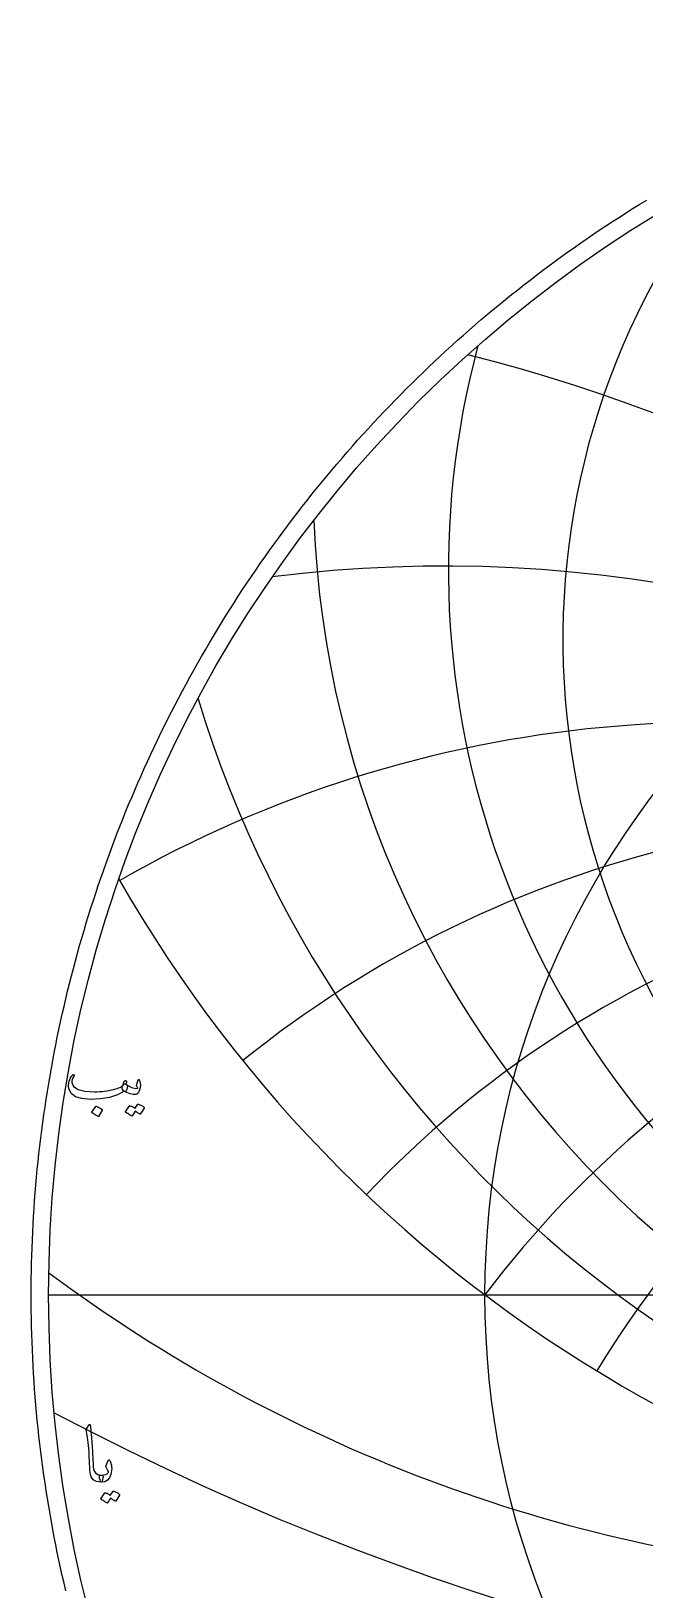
# Model space of a CAD drawing. Header units: millimetres. Extents: x -54 to 54, y -54 to 55.
# Drawn here: x -53.8 to -28, y -12.4 to 53.1 of the extents above; entities that cross this region are included whole.
import ezdxf

# ---------------------------------------------------------------- set-up
doc = ezdxf.new("R2010")
doc.units = ezdxf.units.MM
for name, color, linetype in [('CUT_OUTER', 1, 'Continuous'), ('ENGRAVE', 7, 'Continuous'), ('ENGRAVE_FINE', 8, 'Continuous'), ('TEXT', 5, 'Continuous')]:
    doc.layers.add(name, color=color, linetype=linetype)

msp = doc.modelspace()

# ---------------------------------------------------------------- linework, layer by layer
at = {"layer": 'CUT_OUTER'}
msp.add_lwpolyline([(-52.3782, -12.439), (-52.4536, -12.1174), (-52.5269, -11.7953), (-52.5983, -11.4728), (-52.6677, -11.1498), (-52.7351, -10.8265), (-52.8006, -10.5027), (-52.864, -10.1785), (-52.9255, -9.854), (-52.985, -9.529), (-53.0424, -9.2037), (-53.0979, -8.8781), (-53.1514, -8.5521), (-53.2028, -8.2258), (-53.2523, -7.8992), (-53.2998, -7.5723), (-53.3452, -7.2452), (-53.3887, -6.9177), (-53.4301, -6.59), (-53.4696, -6.262), (-53.507, -5.9338), (-53.5424, -5.6054), (-53.5758, -5.2768), (-53.6071, -4.9479), (-53.6365, -4.6189), (-53.6638, -4.2897), (-53.6891, -3.9603), (-53.7124, -3.6308), (-53.7337, -3.3012), (-53.7529, -2.9714), (-53.7702, -2.6416), (-53.7853, -2.3116), (-53.7985, -1.9815), (-53.8097, -1.6514), (-53.8188, -1.3212), (-53.8259, -0.9909), (-53.8309, -0.6606), (-53.834, -0.3303), (-53.835, 0), (-53.834, 0.3303), (-53.8309, 0.6606), (-53.8259, 0.9909), (-53.8188, 1.3212), (-53.8097, 1.6514), (-53.7985, 1.9815), (-53.7853, 2.3116), (-53.7702, 2.6416), (-53.7529, 2.9714), (-53.7337, 3.3012), (-53.7124, 3.6308), (-53.6891, 3.9603), (-53.6638, 4.2897), (-53.6365, 4.6189), (-53.6071, 4.9479), (-53.5758, 5.2768), (-53.5424, 5.6054), (-53.507, 5.9338), (-53.4696, 6.262), (-53.4301, 6.59), (-53.3887, 6.9177), (-53.3452, 7.2452), (-53.2998, 7.5723), (-53.2523, 7.8992), (-53.2028, 8.2258), (-53.1514, 8.5521), (-53.0979, 8.8781), (-53.0424, 9.2037), (-52.985, 9.529), (-52.9255, 9.854), (-52.864, 10.1785), (-52.8006, 10.5027), (-52.7351, 10.8265), (-52.6677, 11.1498), (-52.5983, 11.4728), (-52.5269, 11.7953), (-52.4536, 12.1174), (-52.3782, 12.439), (-52.3009, 12.7602), (-52.2216, 13.0808), (-52.1404, 13.401), (-52.0572, 13.7207), (-51.972, 14.0399), (-51.8849, 14.3585), (-51.7958, 14.6766), (-51.7048, 14.9941), (-51.6118, 15.3111), (-51.5169, 15.6275), (-51.42, 15.9433), (-51.3212, 16.2585), (-51.2205, 16.5731), (-51.1178, 16.8871), (-51.0133, 17.2004), (-50.9068, 17.5131), (-50.7984, 17.8251), (-50.688, 18.1365), (-50.5758, 18.4471), (-50.4616, 18.7571), (-50.3456, 19.0664), (-50.2277, 19.3749), (-50.1078, 19.6828), (-49.9861, 19.9899), (-49.8625, 20.2962), (-49.7371, 20.6018), (-49.6097, 20.9066), (-49.4805, 21.2106), (-49.3494, 21.5138), (-49.2165, 21.8162), (-49.0817, 22.1177), (-48.9451, 22.4185), (-48.8066, 22.7184), (-48.6663, 23.0174), (-48.5241, 23.3156), (-48.3801, 23.6129), (-48.2343, 23.9093), (-48.0867, 24.2048), (-47.9373, 24.4994), (-47.7861, 24.7931), (-47.6331, 25.0858), (-47.4782, 25.3776), (-47.3216, 25.6685), (-47.1632, 25.9584), (-47.0031, 26.2473), (-46.8411, 26.5352), (-46.6774, 26.8221), (-46.512, 27.108), (-46.3448, 27.3929), (-46.1758, 27.6767), (-46.0051, 27.9595), (-45.8327, 28.2413), (-45.6586, 28.522), (-45.4827, 28.8016), (-45.3051, 29.0801), (-45.1258, 29.3576), (-44.9448, 29.6339), (-44.7622, 29.9091), (-44.5778, 30.1832), (-44.3918, 30.4562), (-44.2041, 30.728), (-44.0147, 30.9986), (-43.8236, 31.2681), (-43.631, 31.5364), (-43.4366, 31.8035), (-43.2407, 32.0695), (-43.0431, 32.3342), (-42.8439, 32.5977), (-42.6431, 32.86), (-42.4406, 33.121), (-42.2366, 33.3808), (-42.031, 33.6393), (-41.8238, 33.8966), (-41.615, 34.1526), (-41.4047, 34.4073), (-41.1928, 34.6607), (-40.9793, 34.9128), (-40.7643, 35.1636), (-40.5478, 35.413), (-40.3298, 35.6612), (-40.1102, 35.9079), (-39.8891, 36.1534), (-39.6665, 36.3975), (-39.4424, 36.6402), (-39.2169, 36.8815), (-38.9898, 37.1214), (-38.7613, 37.36), (-38.5314, 37.5971), (-38.3, 37.8328), (-38.0671, 38.0671), (-37.8328, 38.3), (-37.5971, 38.5314), (-37.36, 38.7613), (-37.1214, 38.9898), (-36.8815, 39.2169), (-36.6402, 39.4424), (-36.3975, 39.6665), (-36.1534, 39.8891), (-35.9079, 40.1102), (-35.6612, 40.3298), (-35.413, 40.5478), (-35.1636, 40.7643), (-34.9128, 40.9793), (-34.6607, 41.1928), (-34.4073, 41.4047), (-34.1526, 41.615), (-33.8966, 41.8238), (-33.6393, 42.031), (-33.3808, 42.2366), (-33.121, 42.4406), (-32.86, 42.6431), (-32.5977, 42.8439), (-32.3342, 43.0431), (-32.0695, 43.2407), (-31.8035, 43.4366), (-31.5364, 43.631), (-31.2681, 43.8236), (-30.9986, 44.0147), (-30.728, 44.2041), (-30.4562, 44.3918), (-30.1832, 44.5778), (-29.9091, 44.7622), (-29.6339, 44.9448), (-29.3576, 45.1258), (-29.0801, 45.3051), (-28.8016, 45.4827), (-28.522, 45.6586), (-28.2413, 45.8327), (-27.9595, 46.0051)], dxfattribs=at)
at = {"layer": 'ENGRAVE'}
msp.add_lwpolyline([(-53.1, 0), (53.1, 0)], dxfattribs=at)
for radius in [53.1, 34.7587]:
    msp.add_circle((0, 0), radius, dxfattribs=at)
for centre, radius, start, end in [((0, 27.5242), 31.4844, 141.843716, 38.156284), ((0, 30.4771), 36.2937, 164.9746, 15.0254), ((0, 34.2826), 41.9884, 182.363249, 357.636751), ((0, 39.3003), 48.9398, 196.927448, 343.072552), ((0, 46.1263), 57.7564, 209.748792, 330.251208), ((0, -26.1926), 43.5226, 37, 143), ((0, -26.1926), 43.5226, 37, 143), ((-14.2438, 53.1586), 65.0914, 233.35727, 265.366575)]:
    msp.add_arc(centre, radius, start, end, dxfattribs=at)
at = {"layer": 'ENGRAVE_FINE'}
for centre, radius, start, end in [((-51.8682, -26.1926), 67.7092, 13.886891, 75.995644), ((-51.8682, -26.1926), 67.7092, 13.886891, 75.995644), ((-36.5198, -26.1926), 56.8147, 17.736077, 97.259064), ((-36.5198, -26.1926), 56.8147, 17.736077, 97.259064), ((-25.1278, -26.1926), 50.2556, 21.867289, 119.81232), ((-25.1278, -26.1926), 50.2556, 21.867289, 119.81232), ((-15.8409, -26.1926), 46.3158, 26.371572, 128.918241), ((-15.8409, -26.1926), 46.3158, 26.371572, 128.918241), ((-7.6742, -26.1926), 44.194, 31.365109, 136.520205), ((-7.6742, -26.1926), 44.194, 31.365109, 136.520205), ((7.6742, -26.1926), 44.194, 43.479795, 148.634891), ((7.6742, -26.1926), 44.194, 43.479795, 148.634891), ((0, 94.8078), 112.902, 242.077896, 297.922104)]:
    msp.add_arc(centre, radius, start, end, dxfattribs=at)
at = {"layer": 'TEXT'}
for points in [[(-49.8491, 8.8491), (-49.8459, 8.8475), (-49.8428, 8.8458), (-49.84, 8.8441), (-49.8374, 8.8424), (-49.8348, 8.8406), (-49.8319, 8.8383), (-49.8289, 8.8355), (-49.8257, 8.8324), (-49.7986, 8.8006), (-49.788, 8.7554), (-49.7936, 8.6967), (-49.8156, 8.6247), (-49.8359, 8.581), (-49.8566, 8.5535), (-49.8778, 8.5424), (-49.8993, 8.5477), (-49.9102, 8.5529), (-49.9194, 8.5552), (-49.927, 8.5546), (-49.9328, 8.551), (-50.2075, 8.4007), (-50.5358, 8.2948), (-50.9176, 8.2332), (-51.3531, 8.2161), (-51.7052, 8.2462), (-51.9711, 8.3266), (-52.1507, 8.4572), (-52.2441, 8.6381), (-52.2586, 8.7235), (-52.2617, 8.809), (-52.2535, 8.8944), (-52.2341, 8.9798), (-52.2075, 9.0554), (-52.1746, 9.1247), (-52.1355, 9.1877), (-52.09, 9.2444), (-52.0814, 9.2515), (-52.0724, 9.2561), (-52.063, 9.2582), (-52.0532, 9.2578), (-52.044, 9.2538), (-52.0364, 9.2486), (-52.0306, 9.2421), (-52.0264, 9.2344), (-52.0245, 9.2268), (-52.0256, 9.2176), (-52.0295, 9.2067), (-52.0364, 9.1942), (-52.085, 9.123), (-52.1168, 9.0535), (-52.1319, 8.9856), (-52.1302, 8.9195), (-52.0507, 8.7537), (-51.8656, 8.6348), (-51.575, 8.5628), (-51.1789, 8.5376), (-51.0702, 8.5393), (-50.9616, 8.5443), (-50.8533, 8.5527), (-50.7451, 8.5644), (-50.6378, 8.5795), (-50.532, 8.5979), (-50.4277, 8.6197), (-50.3248, 8.6448), (-50.2249, 8.6733), (-50.143, 8.7018), (-50.0792, 8.7302), (-50.0333, 8.7587), (-50.0156, 8.7738), (-49.9994, 8.7922), (-49.9847, 8.814), (-49.9714, 8.8391), (-49.9589, 8.8672), (-49.9467, 8.8977), (-49.9346, 8.9308), (-49.9228, 8.9664), (-49.9182, 8.9773), (-49.9111, 8.9865), (-49.9014, 8.994), (-49.8893, 8.9999), (-49.8763, 9.003), (-49.8642, 9.0024), (-49.8529, 8.998), (-49.8424, 8.9898), (-49.834, 8.9785), (-49.829, 8.9647), (-49.8273, 8.9484), (-49.829, 8.9295)], [(-49.9496, 8.5812), (-49.986, 8.6157), (-50.0049, 8.6591), (-50.0061, 8.7112), (-49.9898, 8.7721), (-49.9544, 8.8267), (-49.922, 8.86), (-49.8924, 8.872), (-49.8658, 8.8625), (-49.7402, 8.7794), (-49.6146, 8.721), (-49.489, 8.6873), (-49.3634, 8.6783), (-49.359, 8.6792), (-49.3559, 8.6817), (-49.354, 8.6859), (-49.3533, 8.6917), (-49.3565, 8.7028), (-49.3659, 8.7193), (-49.3816, 8.7413), (-49.4036, 8.7688), (-49.4078, 8.7771), (-49.4103, 8.7855), (-49.4111, 8.7939), (-49.4103, 8.8023), (-49.3299, 9.0334), (-49.3261, 9.0422), (-49.3215, 9.0485), (-49.3161, 9.0522), (-49.3098, 9.0535), (-49.3035, 9.0524), (-49.2981, 9.0493), (-49.2935, 9.0441), (-49.2897, 9.0367), (-49.2646, 8.9616), (-49.2495, 8.8868), (-49.2445, 8.8125), (-49.2495, 8.7386), (-49.2658, 8.6467), (-49.288, 8.572), (-49.3161, 8.5144), (-49.35, 8.474), (-49.3757, 8.4518), (-49.3994, 8.4355), (-49.421, 8.425), (-49.4404, 8.4204), (-49.5527, 8.4179), (-49.6749, 8.4438), (-49.8072, 8.4983), (-49.9496, 8.5812)], [(-51.1186, 7.9179), (-51.1144, 7.9221), (-51.1086, 7.9246), (-51.101, 7.9255), (-51.0918, 7.9246), (-51.0267, 7.8983), (-50.9654, 7.866), (-50.9078, 7.8279), (-50.854, 7.784), (-50.8488, 7.7773), (-50.8465, 7.7706), (-50.8471, 7.7639), (-50.8507, 7.7572), (-51.0081, 7.5026), (-51.0139, 7.4965), (-51.0215, 7.495), (-51.0307, 7.4982), (-51.0416, 7.5059), (-51.051, 7.5126), (-51.0659, 7.5227), (-51.0862, 7.5361), (-51.1119, 7.5528), (-51.1435, 7.5729), (-51.1814, 7.5964), (-51.2256, 7.6232), (-51.2761, 7.6533), (-51.2828, 7.6583), (-51.2861, 7.6634), (-51.2861, 7.6684), (-51.2828, 7.6734)], [(-49.3533, 8.0117), (-49.3492, 8.0159), (-49.3433, 8.0184), (-49.3358, 8.0193), (-49.3265, 8.0184), (-49.2936, 8.0061), (-49.2616, 7.9925), (-49.2308, 7.9776), (-49.2009, 7.9615), (-49.1719, 7.9439), (-49.1436, 7.9246), (-49.1158, 7.9037), (-49.0887, 7.8811), (-49.0835, 7.8742), (-49.0812, 7.8669), (-49.0818, 7.8591), (-49.0854, 7.8509), (-49.2462, 7.5964), (-49.2506, 7.593), (-49.257, 7.593), (-49.2656, 7.5964), (-49.2763, 7.6031), (-49.2836, 7.6092), (-49.2956, 7.6177), (-49.3121, 7.6285), (-49.3332, 7.6416), (-49.3592, 7.6572), (-49.3902, 7.6755), (-49.4262, 7.6965), (-49.4672, 7.7203), (-49.5945, 7.5227), (-49.6004, 7.5166), (-49.6079, 7.5151), (-49.6171, 7.5183), (-49.628, 7.526), (-49.6374, 7.5327), (-49.6523, 7.5428), (-49.6726, 7.5562), (-49.6984, 7.5729), (-49.73, 7.593), (-49.7679, 7.6165), (-49.812, 7.6433), (-49.8625, 7.6734), (-49.8677, 7.6784), (-49.87, 7.6835), (-49.8694, 7.6885), (-49.8658, 7.6935), (-49.7017, 7.938), (-49.6975, 7.9422), (-49.6917, 7.9447), (-49.6841, 7.9456), (-49.6749, 7.9447), (-49.6469, 7.9356), (-49.6196, 7.9251), (-49.5933, 7.913), (-49.5677, 7.8995), (-49.543, 7.8848), (-49.5192, 7.8689), (-49.4961, 7.8521), (-49.4739, 7.8342)], [(-51.3974, -5.4592), (-51.3909, -5.4492), (-51.3848, -5.4425), (-51.3792, -5.4391), (-51.3739, -5.4391), (-51.366, -5.4435), (-51.3589, -5.4567), (-51.3526, -5.4787), (-51.3471, -5.5095), (-51.3195, -5.7597), (-51.2969, -5.991), (-51.2793, -6.2035), (-51.2667, -6.3971), (-51.2587, -6.5627), (-51.2513, -6.7112), (-51.2444, -6.8424), (-51.2383, -6.9565), (-51.2329, -7.0535), (-51.2286, -7.1332), (-51.2254, -7.1958), (-51.2232, -7.2413), (-51.1935, -7.3773), (-51.1277, -7.4774), (-51.026, -7.5415), (-50.8882, -7.5695), (-50.8499, -7.5796), (-50.8254, -7.603), (-50.8147, -7.6399), (-50.8179, -7.6901), (-50.8336, -7.7693), (-50.8505, -7.8258), (-50.8688, -7.8597), (-50.8882, -7.871), (-51.0821, -7.8455), (-51.2249, -7.7688), (-51.3166, -7.6411), (-51.3572, -7.4623), (-51.3636, -7.3768), (-51.3693, -7.2911), (-51.3745, -7.2052), (-51.379, -7.119), (-51.383, -7.0326), (-51.3869, -6.9461), (-51.3906, -6.8593), (-51.394, -6.7723), (-51.4003, -6.6064), (-51.4091, -6.457), (-51.4204, -6.3242), (-51.4342, -6.2079), (-51.4506, -6.0962), (-51.4694, -5.9772), (-51.4908, -5.8508), (-51.5146, -5.7172), (-51.5178, -5.6931), (-51.5171, -5.6711), (-51.5127, -5.6512), (-51.5046, -5.6334)], [(-50.6873, -7.1642), (-50.5935, -6.9565), (-50.5796, -6.9337), (-50.565, -6.9256), (-50.5495, -6.932), (-50.5332, -6.9532), (-50.503, -7.0165), (-50.4796, -7.0826), (-50.4628, -7.1513), (-50.4528, -7.2228), (-50.4496, -7.2975), (-50.4536, -7.3757), (-50.4647, -7.4574), (-50.4829, -7.5427), (-50.5384, -7.6864), (-50.6244, -7.7889), (-50.7411, -7.8505), (-50.8882, -7.871), (-50.9052, -7.8603), (-50.9226, -7.8283), (-50.9404, -7.7749), (-50.9586, -7.7002), (-50.9638, -7.6602), (-50.9628, -7.6273), (-50.9554, -7.6016), (-50.9418, -7.5829), (-50.9309, -7.5758), (-50.9184, -7.5712), (-50.9041, -7.5691), (-50.8882, -7.5695), (-50.7955, -7.5666), (-50.7149, -7.5478), (-50.6464, -7.513), (-50.5901, -7.4623), (-50.5876, -7.4584), (-50.5868, -7.4531), (-50.5876, -7.4466), (-50.5901, -7.4389), (-50.6033, -7.3916), (-50.6228, -7.3434), (-50.6485, -7.2944), (-50.6806, -7.2446), (-50.691, -7.2258), (-50.6956, -7.2061), (-50.6944, -7.1856), (-50.6873, -7.1642)], [(-50.3891, -8.2495), (-50.3849, -8.2453), (-50.3791, -8.2428), (-50.3715, -8.242), (-50.3623, -8.2428), (-50.3294, -8.2552), (-50.2974, -8.2688), (-50.2666, -8.2836), (-50.2367, -8.2998), (-50.2077, -8.3173), (-50.1794, -8.3366), (-50.1516, -8.3575), (-50.1245, -8.3802), (-50.1193, -8.3871), (-50.117, -8.3944), (-50.1176, -8.4021), (-50.1212, -8.4103), (-50.2819, -8.6649), (-50.2863, -8.6682), (-50.2928, -8.6682), (-50.3014, -8.6649), (-50.3121, -8.6582), (-50.3194, -8.652), (-50.3313, -8.6435), (-50.3479, -8.6327), (-50.369, -8.6197), (-50.395, -8.6041), (-50.426, -8.5857), (-50.462, -8.5647), (-50.503, -8.5409), (-50.6303, -8.7386), (-50.6362, -8.7446), (-50.6437, -8.7461), (-50.6529, -8.743), (-50.6638, -8.7352), (-50.6732, -8.7285), (-50.6881, -8.7185), (-50.7084, -8.7051), (-50.7341, -8.6883), (-50.7658, -8.6682), (-50.8037, -8.6448), (-50.8478, -8.618), (-50.8983, -8.5878), (-50.9035, -8.5828), (-50.9058, -8.5778), (-50.9052, -8.5728), (-50.9016, -8.5677), (-50.7375, -8.3232), (-50.7333, -8.319), (-50.7274, -8.3165), (-50.7199, -8.3157), (-50.7107, -8.3165), (-50.6826, -8.3256), (-50.6554, -8.3362), (-50.6291, -8.3482), (-50.6035, -8.3617), (-50.5788, -8.3765), (-50.5549, -8.3923), (-50.5319, -8.4092), (-50.5097, -8.4271)]]:
    msp.add_lwpolyline(points, close=True, dxfattribs=at)

doc.saveas('drawing.dxf')
